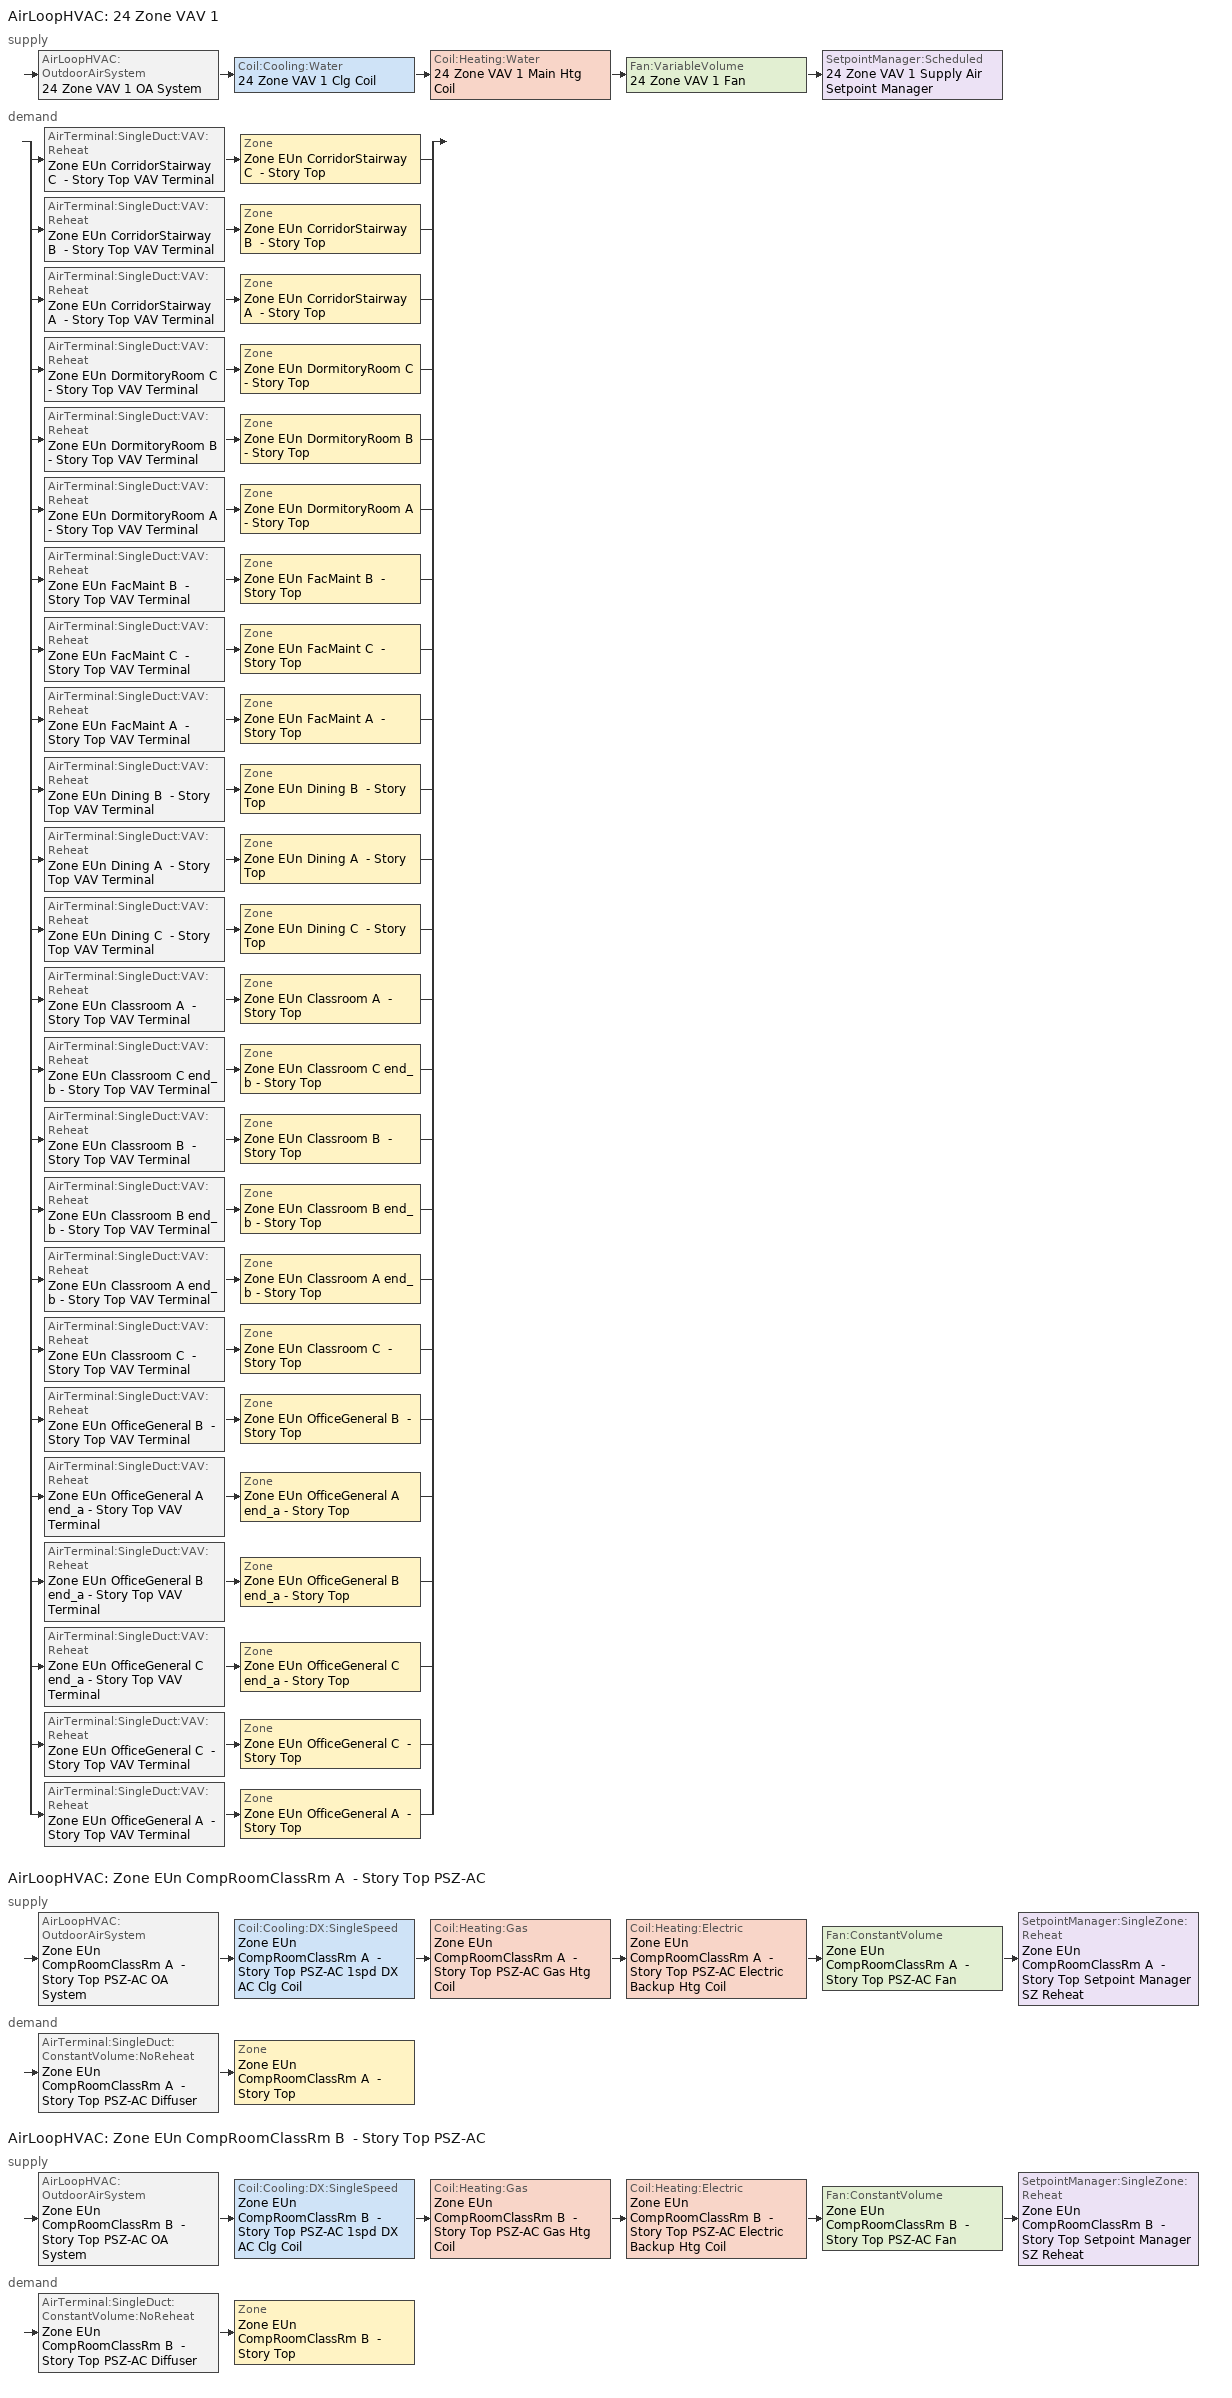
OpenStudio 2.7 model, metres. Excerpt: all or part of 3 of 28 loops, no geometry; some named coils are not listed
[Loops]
AirLoopHVAC '24 Zone VAV 1'
 supply: AirLoopHVAC:OutdoorAirSystem '24 Zone VAV 1 OA System' > Coil:Cooling:Water '24 Zone VAV 1 Clg Coil' > Coil:Heating:Water '24 Zone VAV 1 Main Htg Coil' > Fan:VariableVolume '24 Zone VAV 1 Fan' > SetpointManager:Scheduled '24 Zone VAV 1 Supply Air Setpoint Manager'
 demand: split
  | AirTerminal:SingleDuct:VAV:Reheat 'Zone EUn CorridorStairway C  - Story Top VAV Terminal' > Zone 'Zone EUn CorridorStairway C  - Story Top'
  | AirTerminal:SingleDuct:VAV:Reheat 'Zone EUn CorridorStairway B  - Story Top VAV Terminal' > Zone 'Zone EUn CorridorStairway B  - Story Top'
  | AirTerminal:SingleDuct:VAV:Reheat 'Zone EUn CorridorStairway A  - Story Top VAV Terminal' > Zone 'Zone EUn CorridorStairway A  - Story Top'
  | AirTerminal:SingleDuct:VAV:Reheat 'Zone EUn DormitoryRoom C  - Story Top VAV Terminal' > Zone 'Zone EUn DormitoryRoom C  - Story Top'
  | AirTerminal:SingleDuct:VAV:Reheat 'Zone EUn DormitoryRoom B  - Story Top VAV Terminal' > Zone 'Zone EUn DormitoryRoom B  - Story Top'
  | AirTerminal:SingleDuct:VAV:Reheat 'Zone EUn DormitoryRoom A  - Story Top VAV Terminal' > Zone 'Zone EUn DormitoryRoom A  - Story Top'
  | AirTerminal:SingleDuct:VAV:Reheat 'Zone EUn FacMaint B  - Story Top VAV Terminal' > Zone 'Zone EUn FacMaint B  - Story Top'
  | AirTerminal:SingleDuct:VAV:Reheat 'Zone EUn FacMaint C  - Story Top VAV Terminal' > Zone 'Zone EUn FacMaint C  - Story Top'
  | AirTerminal:SingleDuct:VAV:Reheat 'Zone EUn FacMaint A  - Story Top VAV Terminal' > Zone 'Zone EUn FacMaint A  - Story Top'
  | AirTerminal:SingleDuct:VAV:Reheat 'Zone EUn Dining B  - Story Top VAV Terminal' > Zone 'Zone EUn Dining B  - Story Top'
  | AirTerminal:SingleDuct:VAV:Reheat 'Zone EUn Dining A  - Story Top VAV Terminal' > Zone 'Zone EUn Dining A  - Story Top'
  | AirTerminal:SingleDuct:VAV:Reheat 'Zone EUn Dining C  - Story Top VAV Terminal' > Zone 'Zone EUn Dining C  - Story Top'
  | AirTerminal:SingleDuct:VAV:Reheat 'Zone EUn Classroom A  - Story Top VAV Terminal' > Zone 'Zone EUn Classroom A  - Story Top'
  | AirTerminal:SingleDuct:VAV:Reheat 'Zone EUn Classroom C end_b - Story Top VAV Terminal' > Zone 'Zone EUn Classroom C end_b - Story Top'
  | AirTerminal:SingleDuct:VAV:Reheat 'Zone EUn Classroom B  - Story Top VAV Terminal' > Zone 'Zone EUn Classroom B  - Story Top'
  | AirTerminal:SingleDuct:VAV:Reheat 'Zone EUn Classroom B end_b - Story Top VAV Terminal' > Zone 'Zone EUn Classroom B end_b - Story Top'
  | AirTerminal:SingleDuct:VAV:Reheat 'Zone EUn Classroom A end_b - Story Top VAV Terminal' > Zone 'Zone EUn Classroom A end_b - Story Top'
  | AirTerminal:SingleDuct:VAV:Reheat 'Zone EUn Classroom C  - Story Top VAV Terminal' > Zone 'Zone EUn Classroom C  - Story Top'
  | AirTerminal:SingleDuct:VAV:Reheat 'Zone EUn OfficeGeneral B  - Story Top VAV Terminal' > Zone 'Zone EUn OfficeGeneral B  - Story Top'
  | AirTerminal:SingleDuct:VAV:Reheat 'Zone EUn OfficeGeneral A end_a - Story Top VAV Terminal' > Zone 'Zone EUn OfficeGeneral A end_a - Story Top'
  | AirTerminal:SingleDuct:VAV:Reheat 'Zone EUn OfficeGeneral B end_a - Story Top VAV Terminal' > Zone 'Zone EUn OfficeGeneral B end_a - Story Top'
  | AirTerminal:SingleDuct:VAV:Reheat 'Zone EUn OfficeGeneral C end_a - Story Top VAV Terminal' > Zone 'Zone EUn OfficeGeneral C end_a - Story Top'
  | AirTerminal:SingleDuct:VAV:Reheat 'Zone EUn OfficeGeneral C  - Story Top VAV Terminal' > Zone 'Zone EUn OfficeGeneral C  - Story Top'
  | AirTerminal:SingleDuct:VAV:Reheat 'Zone EUn OfficeGeneral A  - Story Top VAV Terminal' > Zone 'Zone EUn OfficeGeneral A  - Story Top'
AirLoopHVAC 'Zone EUn CompRoomClassRm A  - Story Top PSZ-AC'
 supply: AirLoopHVAC:OutdoorAirSystem 'Zone EUn CompRoomClassRm A  - Story Top PSZ-AC OA System' > Coil:Cooling:DX:SingleSpeed 'Zone EUn CompRoomClassRm A  - Story Top PSZ-AC 1spd DX AC Clg Coil' > Coil:Heating:Gas 'Zone EUn CompRoomClassRm A  - Story Top PSZ-AC Gas Htg Coil' > Coil:Heating:Electric 'Zone EUn CompRoomClassRm A  - Story Top PSZ-AC Electric Backup Htg Coil' > Fan:ConstantVolume 'Zone EUn CompRoomClassRm A  - Story Top PSZ-AC Fan' > SetpointManager:SingleZone:Reheat 'Zone EUn CompRoomClassRm A  - Story Top Setpoint Manager SZ Reheat'
 demand: AirTerminal:SingleDuct:ConstantVolume:NoReheat 'Zone EUn CompRoomClassRm A  - Story Top PSZ-AC Diffuser' > Zone 'Zone EUn CompRoomClassRm A  - Story Top'
AirLoopHVAC 'Zone EUn CompRoomClassRm B  - Story Top PSZ-AC'
 supply: AirLoopHVAC:OutdoorAirSystem 'Zone EUn CompRoomClassRm B  - Story Top PSZ-AC OA System' > Coil:Cooling:DX:SingleSpeed 'Zone EUn CompRoomClassRm B  - Story Top PSZ-AC 1spd DX AC Clg Coil' > Coil:Heating:Gas 'Zone EUn CompRoomClassRm B  - Story Top PSZ-AC Gas Htg Coil' > Coil:Heating:Electric 'Zone EUn CompRoomClassRm B  - Story Top PSZ-AC Electric Backup Htg Coil' > Fan:ConstantVolume 'Zone EUn CompRoomClassRm B  - Story Top PSZ-AC Fan' > SetpointManager:SingleZone:Reheat 'Zone EUn CompRoomClassRm B  - Story Top Setpoint Manager SZ Reheat'
 demand: AirTerminal:SingleDuct:ConstantVolume:NoReheat 'Zone EUn CompRoomClassRm B  - Story Top PSZ-AC Diffuser' > Zone 'Zone EUn CompRoomClassRm B  - Story Top'
[Sizing:Zone] Zone Cooling Design Supply Air Temperature Input Method=SupplyAirTemperature; Zone Cooling Design Supply Air Temperature {C}=12.7778; Zone Cooling Design Supply Air Temperature Difference {deltaC}=11.11; Zone Heating Design Supply Air Temperature Input Method=SupplyAirTemperature; Zone Heating Design Supply Air Temperature Difference {deltaC}=11.11; Zone Cooling Design Supply Air Humidity Ratio {kg-H2O/kg-air}=0.0085; Zone Heating Design Supply Air Humidity Ratio {kg-H2O/kg-air}=0.008; Heating Design Air Flow Method=DesignDay; Account for Dedicated Outdoor Air System=No; Dedicated Outdoor Air System Control Strategy=NeutralSupplyAir; Dedicated Outdoor Air Low Setpoint Temperature for Design {C}=autosize; Dedicated Outdoor Air High Setpoint Temperature for Design {C}=autosize
Name | Zone Heating Design Supply Air Temperature {C} | Cooling Design Air Flow Method
Zone EUn OfficeGeneral A end_a - Story Top; Zone EUn OfficeGeneral B end_a - Story Top; Zone EUn OfficeGeneral C end_a - Story Top; Zone EUn OfficeGeneral A  - Story Top; Zone EUn OfficeGeneral B  - Story Top; Zone EUn OfficeGeneral C  - Story Top; Zone EUn Dining A  - Story Top; Zone EUn Dining B  - Story Top; Zone EUn Dining C  - Story Top; Zone EUn CorridorStairway A  - Story Top; Zone EUn CorridorStairway B  - Story Top; Zone EUn CorridorStairway C  - Story Top; Zone EUn FacMaint A  - Story Top; Zone EUn FacMaint B  - Story Top; Zone EUn FacMaint C  - Story Top; Zone EUn DormitoryRoom A  - Story Top; Zone EUn DormitoryRoom B  - Story Top; Zone EUn DormitoryRoom C  - Story Top; Zone EUn Classroom A  - Story Top; Zone EUn Classroom B  - Story Top; Zone EUn Classroom C  - Story Top; Zone EUn Classroom A end_b - Story Top; Zone EUn Classroom B end_b - Story Top; Zone EUn Classroom C end_b - Story Top | 40 | DesignDayWithLimit
Zone EUn CompRoomClassRm A  - Story Top; Zone EUn CompRoomClassRm B  - Story Top | 50 | DesignDay
[Zone equipment]
Zone EUn OfficeGeneral A end_a - Story Top: Zone EUn OfficeGeneral A end_a - Story Top VAV Terminal
Zone EUn OfficeGeneral B end_a - Story Top: Zone EUn OfficeGeneral B end_a - Story Top VAV Terminal
Zone EUn OfficeGeneral C end_a - Story Top: Zone EUn OfficeGeneral C end_a - Story Top VAV Terminal
Zone EUn OfficeGeneral A  - Story Top: Zone EUn OfficeGeneral A  - Story Top VAV Terminal
Zone EUn OfficeGeneral B  - Story Top: Zone EUn OfficeGeneral B  - Story Top VAV Terminal
Zone EUn OfficeGeneral C  - Story Top: Zone EUn OfficeGeneral C  - Story Top VAV Terminal
Zone EUn Dining A  - Story Top: Zone EUn Dining A  - Story Top VAV Terminal
Zone EUn Dining B  - Story Top: Zone EUn Dining B  - Story Top VAV Terminal
Zone EUn Dining C  - Story Top: Zone EUn Dining C  - Story Top VAV Terminal
Zone EUn CorridorStairway A  - Story Top: Zone EUn CorridorStairway A  - Story Top VAV Terminal
Zone EUn CorridorStairway B  - Story Top: Zone EUn CorridorStairway B  - Story Top VAV Terminal
Zone EUn CorridorStairway C  - Story Top: Zone EUn CorridorStairway C  - Story Top VAV Terminal
Zone EUn CompRoomClassRm A  - Story Top: Zone EUn CompRoomClassRm A  - Story Top PSZ-AC Diffuser
Zone EUn CompRoomClassRm B  - Story Top: Zone EUn CompRoomClassRm B  - Story Top PSZ-AC Diffuser
Zone EUn FacMaint A  - Story Top: Zone EUn FacMaint A  - Story Top VAV Terminal
Zone EUn FacMaint B  - Story Top: Zone EUn FacMaint B  - Story Top VAV Terminal
Zone EUn FacMaint C  - Story Top: Zone EUn FacMaint C  - Story Top VAV Terminal
Zone EUn DormitoryRoom A  - Story Top: Zone EUn DormitoryRoom A  - Story Top VAV Terminal
Zone EUn DormitoryRoom B  - Story Top: Zone EUn DormitoryRoom B  - Story Top VAV Terminal
Zone EUn DormitoryRoom C  - Story Top: Zone EUn DormitoryRoom C  - Story Top VAV Terminal
Zone EUn Classroom A  - Story Top: Zone EUn Classroom A  - Story Top VAV Terminal
Zone EUn Classroom B  - Story Top: Zone EUn Classroom B  - Story Top VAV Terminal
Zone EUn Classroom C  - Story Top: Zone EUn Classroom C  - Story Top VAV Terminal
Zone EUn Classroom A end_b - Story Top: Zone EUn Classroom A end_b - Story Top VAV Terminal
Zone EUn Classroom B end_b - Story Top: Zone EUn Classroom B end_b - Story Top VAV Terminal
Zone EUn Classroom C end_b - Story Top: Zone EUn Classroom C end_b - Story Top VAV Terminal
[SetpointManager:Scheduled]
24 Zone VAV 1 Supply Air Setpoint Manager: Control Variable=Temperature; Schedule=Supply Air Temp - 55.0F 2; Setpoint Node or NodeList=24 Zone VAV 1 Supply Outlet Node
[AirLoopHVAC] Availability Schedule=Always On Discrete; Design Supply Air Flow Rate {m3/s}=AutoSize
24 Zone VAV 1; Zone EUn CompRoomClassRm A  - Story Top PSZ-AC; Zone EUn CompRoomClassRm B  - Story Top PSZ-AC
[Sizing:System] Type of Load to Size On=Sensible; Design Outdoor Air Flow Rate {m3/s}=Autosize; Preheat Design Temperature {C}=7.22222; Preheat Design Humidity Ratio {kg-H2O/kg-Air}=0.008; Precool Design Temperature {C}=12.7778; Precool Design Humidity Ratio {kg-H2O/kg-Air}=0.008; Central Cooling Design Supply Air Temperature {C}=12.7778; Sizing Option=Coincident; 100% Outdoor Air in Cooling=No; 100% Outdoor Air in Heating=No; Central Cooling Design Supply Air Humidity Ratio {kg-H2O/kg-Air}=0.0085; Central Heating Design Supply Air Humidity Ratio {kg-H2O/kg-Air}=0.008; Cooling Design Air Flow Method=DesignDay; Cooling Design Air Flow Rate {m3/s}=0; Heating Design Air Flow Method=DesignDay; Heating Design Air Flow Rate {m3/s}=0; System Outdoor Air Method=ZoneSum; Zone Maximum Outdoor Air Fraction=1; Cooling Supply Air Flow Rate Per Floor Area {m3/s-m2}=0.00996765; Cooling Fraction of Autosized Cooling Supply Air Flow Rate=1; Cooling Supply Air Flow Rate Per Unit Cooling Capacity {m3/s-W}=3.94755e-05; Heating Supply Air Flow Rate Per Floor Area {m3/s-m2}=0.00996765; Heating Fraction of Autosized Heating Supply Air Flow Rate=1; Heating Fraction of Autosized Cooling Supply Air Flow Rate=1; Heating Supply Air Flow Rate Per Unit Heating Capacity {m3/s-W}=3.15882e-05; Cooling Design Capacity Method=CoolingDesignCapacity; Cooling Design Capacity {W}=autosize; Cooling Design Capacity Per Floor Area {W/m2}=234.7; Fraction of Autosized Cooling Design Capacity=1; Heating Design Capacity Method=HeatingDesignCapacity; Heating Design Capacity {W}=autosize; Heating Design Capacity Per Floor Area {W/m2}=157; Fraction of Autosized Heating Design Capacity=1; Central Cooling Capacity Control Method=OnOff
Name | Central Heating Maximum System Air Flow Ratio | Central Heating Design Supply Air Temperature {C}
24 Zone VAV 1 | 0.3 | 12.7778
Zone EUn CompRoomClassRm A  - Story Top PSZ-AC; Zone EUn CompRoomClassRm B  - Story Top PSZ-AC | 1 | 50
[Fan:VariableVolume]
24 Zone VAV 1 Fan: Availability Schedule=Always On Discrete; Fan Total Efficiency=0.62; Pressure Rise {Pa}=996.356; Maximum Flow Rate {m3/s}=Autosize; Fan Power Minimum Flow Rate Input Method=Fraction; Fan Power Minimum Flow Fraction=0.25; Fan Power Minimum Air Flow Rate {m3/s}=0; Motor Efficiency=0.9; Motor In Airstream Fraction=1; Fan Power Coefficient 1=0.0407599; Fan Power Coefficient 2=0.088045; Fan Power Coefficient 3=-0.0729261; Fan Power Coefficient 4=0.94374; Fan Power Coefficient 5=0
[Controller:OutdoorAir] Maximum Outdoor Air Flow Rate {m3/s}=Autosize; Economizer Control Type=NoEconomizer; Economizer Control Action Type=ModulateFlow; Economizer Maximum Limit Dry-Bulb Temperature {C}=28; Economizer Maximum Limit Enthalpy {J/kg}=64000; Lockout Type=NoLockout; Minimum Limit Type=FixedMinimum; High Humidity Control=No; Heat Recovery Bypass Control Type=BypassWhenWithinEconomizerLimits
Name | Minimum Outdoor Air Flow Rate {m3/s} | Controller Mechanical Ventilation | Minimum Outdoor Air Schedule
24 Zone VAV 1 OA Controller | autosize | 24 Zone VAV 1 Vent Controller
Zone EUn CompRoomClassRm A  - Story Top PSZ-AC OA System Controller | 0 | Controller Mechanical Ventilation 14 | Always On Discrete
Zone EUn CompRoomClassRm B  - Story Top PSZ-AC OA System Controller | 0 | Controller Mechanical Ventilation 15 | Always On Discrete
[Controller:MechanicalVentilation] Availability Schedule=Always On Discrete
Name | System Outdoor Air Method
24 Zone VAV 1 Vent Controller | VentilationRateProcedure
Controller Mechanical Ventilation 14; Controller Mechanical Ventilation 15 | ZoneSum
[AirLoopHVAC:OutdoorAirSystem]
Name | Controller
24 Zone VAV 1 OA System | 24 Zone VAV 1 OA Controller
Zone EUn CompRoomClassRm A  - Story Top PSZ-AC OA System | Zone EUn CompRoomClassRm A  - Story Top PSZ-AC OA System Controller
Zone EUn CompRoomClassRm B  - Story Top PSZ-AC OA System | Zone EUn CompRoomClassRm B  - Story Top PSZ-AC OA System Controller
[AirTerminal:SingleDuct:VAV:Reheat] Availability Schedule=Always On Discrete; Maximum Air Flow Rate {m3/s}=AutoSize; Zone Minimum Air Flow Input Method=Constant; Fixed Minimum Air Flow Rate {m3/s}=0; Maximum Hot Water or Steam Flow Rate {m3/s}=AutoSize; Minimum Hot Water or Steam Flow Rate {m3/s}=0; Convergence Tolerance=0.001; Damper Heating Action=ReverseWithLimits; Maximum Flow per Zone Floor Area During Reheat {m3/s-m2}=AutoSize; Maximum Flow Fraction During Reheat=0.5; Maximum Reheat Air Temperature {C}=40; Control For Outdoor Air=No
Name | Constant Minimum Air Flow Fraction | Reheat Coil
Zone EUn CorridorStairway C  - Story Top VAV Terminal | 0.3 | Zone EUn CorridorStairway C  - Story Top Reheat Coil
Zone EUn CorridorStairway B  - Story Top VAV Terminal | 0.3 | Zone EUn CorridorStairway B  - Story Top Reheat Coil
Zone EUn CorridorStairway A  - Story Top VAV Terminal | 0.3 | Zone EUn CorridorStairway A  - Story Top Reheat Coil
Zone EUn DormitoryRoom C  - Story Top VAV Terminal | 0.3 | Zone EUn DormitoryRoom C  - Story Top Reheat Coil
Zone EUn DormitoryRoom B  - Story Top VAV Terminal | 0.3 | Zone EUn DormitoryRoom B  - Story Top Reheat Coil
Zone EUn DormitoryRoom A  - Story Top VAV Terminal | 0.3 | Zone EUn DormitoryRoom A  - Story Top Reheat Coil
Zone EUn FacMaint B  - Story Top VAV Terminal | 0.3 | Zone EUn FacMaint B  - Story Top Reheat Coil
Zone EUn FacMaint C  - Story Top VAV Terminal | 0.3 | Zone EUn FacMaint C  - Story Top Reheat Coil
Zone EUn FacMaint A  - Story Top VAV Terminal | 0.3 | Zone EUn FacMaint A  - Story Top Reheat Coil
Zone EUn Dining B  - Story Top VAV Terminal | 0.7 | Zone EUn Dining B  - Story Top Reheat Coil
Zone EUn Dining A  - Story Top VAV Terminal | 0.7 | Zone EUn Dining A  - Story Top Reheat Coil
Zone EUn Dining C  - Story Top VAV Terminal | 0.7 | Zone EUn Dining C  - Story Top Reheat Coil
Zone EUn Classroom A  - Story Top VAV Terminal | 0.7 | Zone EUn Classroom A  - Story Top Reheat Coil
Zone EUn Classroom C end_b - Story Top VAV Terminal | 0.7 | Zone EUn Classroom C end_b - Story Top Reheat Coil
Zone EUn Classroom B  - Story Top VAV Terminal | 0.7 | Zone EUn Classroom B  - Story Top Reheat Coil
Zone EUn Classroom B end_b - Story Top VAV Terminal | 0.7 | Zone EUn Classroom B end_b - Story Top Reheat Coil
Zone EUn Classroom A end_b - Story Top VAV Terminal | 0.7 | Zone EUn Classroom A end_b - Story Top Reheat Coil
Zone EUn Classroom C  - Story Top VAV Terminal | 0.7 | Zone EUn Classroom C  - Story Top Reheat Coil
Zone EUn OfficeGeneral B  - Story Top VAV Terminal | 0.3 | Zone EUn OfficeGeneral B  - Story Top Reheat Coil
Zone EUn OfficeGeneral A end_a - Story Top VAV Terminal | 0.3 | Zone EUn OfficeGeneral A end_a - Story Top Reheat Coil
Zone EUn OfficeGeneral B end_a - Story Top VAV Terminal | 0.3 | Zone EUn OfficeGeneral B end_a - Story Top Reheat Coil
Zone EUn OfficeGeneral C end_a - Story Top VAV Terminal | 0.3 | Zone EUn OfficeGeneral C end_a - Story Top Reheat Coil
Zone EUn OfficeGeneral C  - Story Top VAV Terminal | 0.3 | Zone EUn OfficeGeneral C  - Story Top Reheat Coil
Zone EUn OfficeGeneral A  - Story Top VAV Terminal | 0.3 | Zone EUn OfficeGeneral A  - Story Top Reheat Coil
[SetpointManager:SingleZone:Reheat] Minimum Supply Air Temperature {C}=12.7778; Maximum Supply Air Temperature {C}=50
Name | Control Zone | Setpoint Node or NodeList
Zone EUn CompRoomClassRm A  - Story Top Setpoint Manager SZ Reheat | Zone EUn CompRoomClassRm A  - Story Top | Zone EUn CompRoomClassRm A  - Story Top PSZ-AC Supply Outlet Node
Zone EUn CompRoomClassRm B  - Story Top Setpoint Manager SZ Reheat | Zone EUn CompRoomClassRm B  - Story Top | Zone EUn CompRoomClassRm B  - Story Top PSZ-AC Supply Outlet Node
[Fan:ConstantVolume] Availability Schedule=Always On Discrete; Fan Total Efficiency=0.54; Pressure Rise {Pa}=622.722; Maximum Flow Rate {m3/s}=AutoSize; Motor Efficiency=0.9; Motor In Airstream Fraction=1
Zone EUn CompRoomClassRm A  - Story Top PSZ-AC Fan; Zone EUn CompRoomClassRm B  - Story Top PSZ-AC Fan
[Coil:Heating:Gas] Availability Schedule=Always On Discrete; Gas Burner Efficiency=0.8; Nominal Capacity {W}=AutoSize; Parasitic Electric Load {W}=0; Parasitic Gas Load {W}=0
Zone EUn CompRoomClassRm A  - Story Top PSZ-AC Gas Htg Coil; Zone EUn CompRoomClassRm B  - Story Top PSZ-AC Gas Htg Coil
[Coil:Heating:Electric] Availability Schedule=Always On Discrete; Efficiency=1
Zone EUn CompRoomClassRm A  - Story Top PSZ-AC Electric Backup Htg Coil; Zone EUn CompRoomClassRm B  - Story Top PSZ-AC Electric Backup Htg Coil
[Coil:Cooling:DX:SingleSpeed] Availability Schedule=Always On Discrete; Rated Total Cooling Capacity {W}=autosize; Rated Sensible Heat Ratio=autosize; Rated COP {W/W}=3; Rated Air Flow Rate {m3/s}=autosize; Rated Evaporator Fan Power Per Volume Flow Rate {W/(m3/s)}=773.3; Condenser Type=AirCooled; Evaporative Condenser Effectiveness=0; Evaporative Condenser Air Flow Rate {m3/s}=Autosize; Evaporative Condenser Pump Rated Power Consumption {W}=Autosize; Crankcase Heater Capacity {W}=0; Maximum Outdoor Dry-Bulb Temperature for Crankcase Heater Operation {C}=0; Basin Heater Capacity {W/K}=0; Basin Heater Setpoint Temperature {C}=10
Name | Total Cooling Capacity Function of Temperature Curve | Total Cooling Capacity Function of Flow Fraction Curve | Energy Input Ratio Function of Temperature Curve | Energy Input Ratio Function of Flow Fraction Curve | Part Load Fraction Correlation Curve
Zone EUn CompRoomClassRm A  - Story Top PSZ-AC 1spd DX AC Clg Coil | Curve Biquadratic 57 | Curve Quadratic 83 | Curve Biquadratic 58 | Curve Quadratic 84 | Curve Quadratic 85
Zone EUn CompRoomClassRm B  - Story Top PSZ-AC 1spd DX AC Clg Coil | Curve Biquadratic 61 | Curve Quadratic 89 | Curve Biquadratic 62 | Curve Quadratic 90 | Curve Quadratic 91
[AirTerminal:SingleDuct:ConstantVolume:NoReheat] Availability Schedule=Always On Discrete; Maximum Air Flow Rate {m3/s}=AutoSize
Zone EUn CompRoomClassRm A  - Story Top PSZ-AC Diffuser; Zone EUn CompRoomClassRm B  - Story Top PSZ-AC Diffuser
[Schedule:Ruleset]
Supply Air Temp - 55.0F 2: Default Day Schedule=Supply Air Temp - 55.0F Default 2
[Schedule:Day]
Supply Air Temp - 55.0F Default 2: 24, 0, 12.7778
[Schedule:Constant]
Always On Discrete: Value=1
[Curve:Biquadratic] Minimum Value of x=-100; Maximum Value of x=100; Minimum Value of y=-100; Maximum Value of y=100
Name | Coefficient1 Constant | Coefficient2 x | Coefficient3 x**2 | Coefficient4 y | Coefficient5 y**2 | Coefficient6 x*y
Curve Biquadratic 57; Curve Biquadratic 61 | 0.971212 | -0.0152755 | 0.00144345 | -0.00039321 | -6.8364e-06 | -0.000290596
Curve Biquadratic 58; Curve Biquadratic 62 | 0.286871 | 0.0239022 | -0.000810648 | 0.0134585 | 0.000338936 | -0.000487004
[Curve:Quadratic]
Name | Coefficient1 Constant | Coefficient2 x | Coefficient3 x**2 | Minimum Value of x | Maximum Value of x | Minimum Curve Output | Maximum Curve Output
Curve Quadratic 83; Curve Quadratic 84; Curve Quadratic 89; Curve Quadratic 90 | 1 | 0 | 0 | -100 | 100
Curve Quadratic 85; Curve Quadratic 91 | 0.909496 | 0.0986477 | -0.00819488 | 0 | 1 | 0.7 | 1
